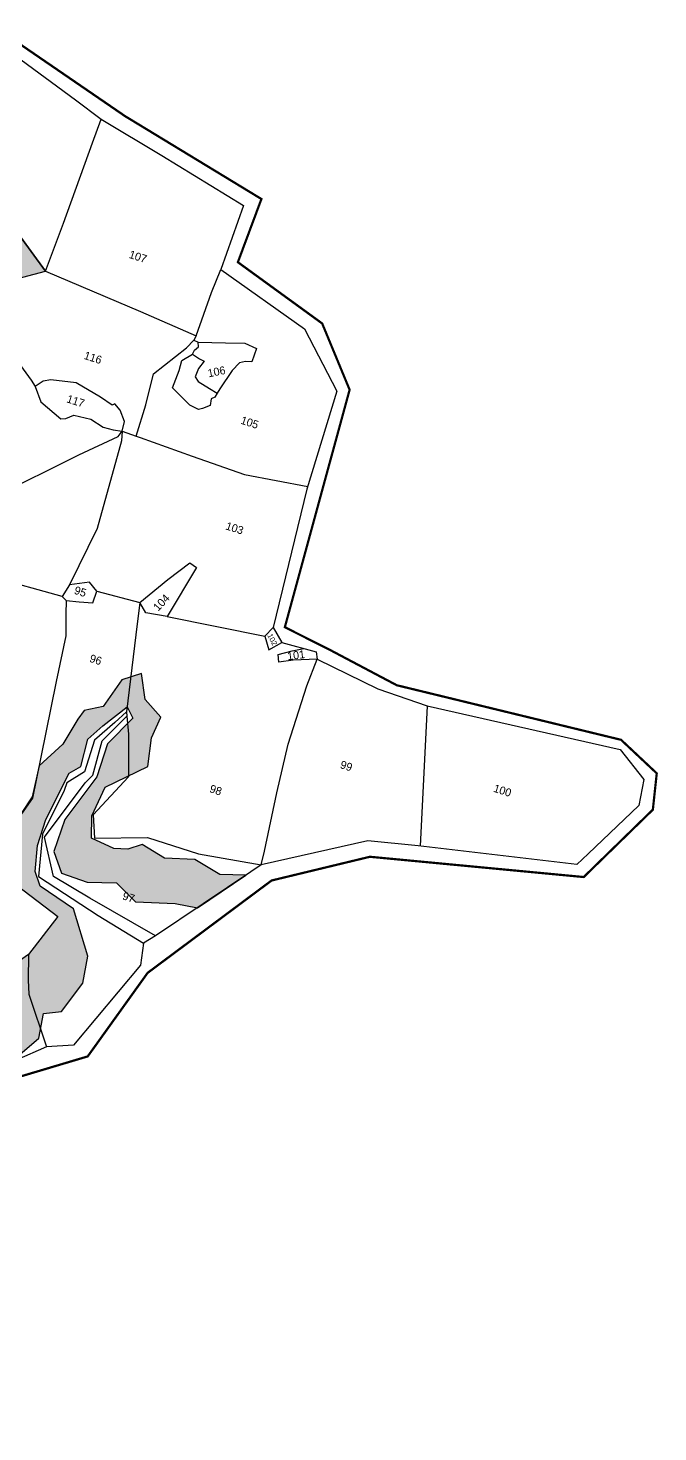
# Model space of a CAD drawing. Header units: metres. Extents: x 324836 to 329602, y 1812541 to 1817315.
# Drawn here: x 327734 to 329203, y 1813434 to 1816707 of the extents above; entities that cross this region are included whole.
import ezdxf
from ezdxf.enums import TextEntityAlignment as Align

# ---------------------------------------------------------------- set-up
doc = ezdxf.new("R2010")
doc.units = ezdxf.units.M
doc.header["$MEASUREMENT"] = 0
doc.linetypes.add('DASHDOT', pattern=[1, 0.5, -0.25, 0, -0.25])
for name, color, linetype in [('OFF', 1, 'Continuous'), ('POLY_HATCH', 12, 'Continuous'), ('POLY_PARCEL', 6, 'Continuous'), ('POLY_WATER', 4, 'Continuous'), ('TEXT_PARCEL', 7, 'Continuous'), ('V_BOUND_STREAM_LINE', 7, 'DASHDOT')]:
    doc.layers.add(name, color=color, linetype=linetype)
doc.styles.add('TEXT_MAP', font='', dxfattribs={"height": 0.5})
doc.styles.get('TEXT_MAP').set_extended_font_data('Kruti Dev 050')

# ---------------------------------------------------------------- blocks, each defined once
blk = doc.blocks.new('ff')
at = {"layer": 'POLY_HATCH'}
h = blk.add_hatch(dxfattribs=at)
h.set_pattern_fill('ZIGZAG', color=256, scale=25, angle=45, style=0)
h.set_pattern_definition([(45, (3158.3107, 8033.7145), (3e-16, 4.419417), [3.125, -3.125]), (135, (3160.5204, 8035.9242), (-4.419417, 6e-16), [3.125, -3.125])])
h.paths.add_polyline_path([(3448.64, 8249.79), (3442.99, 8248.17), (3436.6, 8249.69), (3430.06, 8247.87), (3424.28, 8249.24), (3421.55, 8247.26), (3418.51, 8246.5), (3413.03, 8247.11), (3411.51, 8251.97), (3412.42, 8258.96), (3420.18, 8266.4), (3418.96, 8272.78), (3419.57, 8277.8), (3415.01, 8280.53), (3412.42, 8285.85), (3408.62, 8283.12), (3406.49, 8276.13), (3402.69, 8274), (3401.93, 8271.72), (3400.41, 8265.34), (3396.82, 8259.02), (3397.46, 8251.9), (3395.27, 8244.07), (3398.5, 8232.56), (3411.18, 8228.06), (3407.49, 8217.93), (3399.81, 8207.82), (3394.04, 8190.08), (3385.79, 8166.21), (3385.68, 8152.62), (3381.41, 8143.9), (3380.01, 8139.73), (3377.62, 8132.11), (3362.22, 8117.1), (3365.44, 8105.91), (3363.87, 8104.56), (3356.33, 8096.57), (3351.2, 8098.75), (3341.86, 8102.64), (3332.29, 8104.43), (3318.83, 8100.77), (3290.45, 8081.02), (3286.64, 8078.41), (3270.07, 8071.48), (3265.81, 8070.29), (3261.03, 8069.99), (3257.59, 8069.54), (3245.71, 8071.33), (3235.62, 8073.13), (3229.28, 8075.68), (3238.4, 8084.49), (3243.59, 8093.29), (3247.33, 8101.72), (3261.08, 8112.55), (3266.32, 8116.36), (3266.27, 8117.93), (3263.27, 8118.22), (3262.2, 8119.07), (3256.62, 8118.5), (3250.9, 8118.65), (3243.76, 8121.5), (3239.68, 8123.79), (3235.25, 8124.86), (3227.46, 8126.5), (3226.39, 8126.71), (3221.32, 8130.86), (3216.69, 8137.9), (3212.76, 8141.76), (3206.9, 8147.47), (3207.26, 8156.47), (3204.98, 8164.45), (3231.99, 8170.38), (3241.05, 8172.61), (3256.13, 8167.18), (3261.32, 8167.05), (3270.23, 8179.09), (3273.93, 8182.04), (3277.69, 8185.08), (3277.92, 8192.19), (3279.64, 8193.91), (3280.82, 8195.71), (3284.38, 8195.96), (3285.27, 8196.02), (3297.4, 8190.94), (3304.9, 8190.63), (3311.21, 8195.22), (3301.97, 8207.46), (3303.03, 8212.86), (3314.34, 8214.11), (3334.32, 8232.75), (3334.75, 8233.15), (3351.6, 8238.68), (3350.86, 8247.28), (3335.73, 8247.9), (3324.79, 8243.6), (3315.44, 8243.11), (3310.92, 8254.05), (3313.55, 8263.87), (3316.46, 8268.37), (3325.82, 8274.95), (3326.24, 8280.63), (3326.53, 8282.14), (3329.37, 8287.41), (3327.29, 8289.49), (3330.2, 8296.06), (3321.33, 8307.4), (3320.73, 8310.63), (3325.75, 8315.09), (3325.93, 8319.92), (3333.55, 8326.05), (3334.86, 8331.44), (3338.57, 8333.11), (3342.29, 8340.91), (3348.05, 8346.11), (3349.17, 8351.68), (3355.86, 8356.14), (3357.54, 8361.15), (3364.26, 8365.46), (3357.06, 8370.67), (3354.38, 8367.47), (3351.21, 8362.64), (3347.87, 8359.48), (3344.71, 8353.91), (3343.96, 8350.01), (3339.13, 8349.08), (3336.16, 8343.88), (3335.6, 8337.94), (3329.65, 8337.01), (3327.42, 8332.74), (3328.16, 8330.14), (3323.14, 8326.61), (3320.54, 8321.96), (3320.91, 8318.62), (3315.71, 8316.39), (3314.04, 8310.45), (3317.38, 8301.72), (3321.85, 8297.3), (3322.41, 8296.38), (3320.36, 8292.85), (3320.92, 8288.76), (3321.29, 8285.23), (3320.18, 8284.12), (3319.06, 8279.29), (3316.27, 8276.87), (3311.07, 8275.2), (3308.09, 8270.37), (3305.31, 8265.73), (3307.35, 8255.89), (3303.63, 8253.47), (3302.89, 8249.39), (3305.49, 8241.59), (3310.88, 8236.38), (3323.89, 8238.06), (3329.84, 8241.4), (3336.35, 8244.74), (3340.07, 8244), (3339.32, 8242.33), (3333.93, 8241.77), (3330.96, 8237.87), (3327.24, 8237.13), (3322.78, 8236.01), (3320.18, 8230.63), (3318.88, 8228.06), (3314.79, 8228.44), (3312.93, 8226.02), (3313.68, 8223.79), (3311.26, 8223.24), (3306.8, 8222.86), (3303.64, 8227.51), (3298.8, 8223.24), (3295.46, 8217.66), (3292.86, 8212.65), (3293.6, 8207.82), (3293.23, 8204.11), (3290.07, 8206.71), (3286.16, 8203.73), (3282.63, 8204.66), (3277.98, 8205.41), (3273.34, 8202.06), (3272.65, 8197.17), (3270.79, 8194.01), (3266.88, 8196.24), (3264.65, 8192.52), (3264.28, 8187.51), (3262.05, 8183.98), (3260.19, 8183.24), (3259.08, 8187.14), (3253.31, 8186.21), (3250.9, 8185.84), (3247.55, 8186.95), (3238.26, 8183.98), (3235.84, 8182.12), (3227.66, 8180.82), (3225.62, 8176.74), (3220.41, 8181.38), (3210, 8180.45), (3203.49, 8176.92), (3200.15, 8174.69), (3194.76, 8170.42), (3194.39, 8163.74), (3195.13, 8157.79), (3199.78, 8145.72), (3204.8, 8138.48), (3209.26, 8137.55), (3211.46, 8131.65), (3216.67, 8124.59), (3223.36, 8122.73), (3227.26, 8117.72), (3236.93, 8117.16), (3242.51, 8115.3), (3244.18, 8113.26), (3239.9, 8107.13), (3238.79, 8102.49), (3233.58, 8091.34), (3229.31, 8085.4), (3224.48, 8081.5), (3224.85, 8074.81), (3228.94, 8070.17), (3234.19, 8067.63), (3243.48, 8065.03), (3247.76, 8065.59), (3252.41, 8064.1), (3264.31, 8063.73), (3268.77, 8065.03), (3270.63, 8063.73), (3277.13, 8067.63), (3279.36, 8069.3), (3286.06, 8069.12), (3292.19, 8073.76), (3294.42, 8078.96), (3297.95, 8079.71), (3301.86, 8078.78), (3308.73, 8083.05), (3311.34, 8087.32), (3315.56, 8088), (3329.14, 8098.4), (3336.01, 8093.76), (3344.01, 8090.04), (3350.88, 8090.97), (3352.56, 8088.37), (3363.9, 8091.16), (3372.26, 8094.31), (3374.12, 8103.23), (3370.59, 8112.51), (3374.12, 8113.07), (3378.58, 8113.63), (3382.86, 8118.64), (3388.06, 8123.66), (3389.92, 8130.53), (3388.99, 8136.47), (3395.31, 8139.26), (3401.26, 8147.62), (3401.35, 8155.01), (3395.77, 8164.67), (3396.89, 8166.53), (3403.39, 8165.78), (3403.76, 8170.98), (3400.79, 8176.18), (3401.35, 8178.23), (3406.18, 8179.34), (3408.97, 8183.06), (3409.34, 8188.26), (3407.67, 8191.97), (3412.5, 8195.87), (3415.48, 8200.7), (3414.73, 8206.27), (3418.45, 8207.94), (3421.08, 8215.51), (3420.34, 8221.64), (3414.02, 8230.74), (3405.28, 8233.34), (3403.24, 8236.13), (3401.94, 8241.89), (3401.94, 8248.02), (3403.8, 8259.53), (3405.84, 8261.76), (3405.47, 8268.07), (3407.7, 8271.98), (3411.6, 8277.73), (3413.65, 8275.69), (3409.93, 8268.45), (3409.93, 8260.65), (3406.03, 8249.32), (3405.84, 8241.7), (3409, 8237.61), (3415.13, 8237.43), (3421.46, 8239.29), (3426.85, 8236.5), (3435.4, 8238.92), (3440.5, 8239.51)])
at = {"layer": 'OFF'}
blk.add_lwpolyline([(3433.44, 8230.59), (3431.33, 8228.21)], dxfattribs=at)
at = {"layer": 'POLY_HATCH'}
for points in [[(3398.5, 8232.56), (3411.18, 8228.06), (3407.49, 8217.93), (3399.81, 8207.82)], [(3357.54, 8361.15), (3364.26, 8365.46), (3357.06, 8370.67)], [(3412.5, 8195.87), (3415.48, 8200.7), (3414.73, 8206.27), (3418.45, 8207.94), (3421.08, 8215.51), (3420.34, 8221.64), (3414.02, 8230.74), (3405.28, 8233.34), (3403.24, 8236.13), (3401.94, 8241.89), (3401.94, 8248.02), (3403.8, 8259.53), (3405.84, 8261.76), (3405.47, 8268.07), (3407.7, 8271.98), (3411.6, 8277.73), (3413.65, 8275.69), (3409.93, 8268.45), (3409.93, 8260.65), (3406.03, 8249.32), (3405.84, 8241.7), (3409, 8237.61), (3415.13, 8237.43), (3421.46, 8239.29), (3426.85, 8236.5), (3435.4, 8238.92), (3440.5, 8239.51), (3448.64, 8249.79), (3442.99, 8248.17), (3436.6, 8249.69), (3430.06, 8247.87), (3424.28, 8249.24), (3421.55, 8247.26), (3418.51, 8246.5), (3413.03, 8247.11), (3411.51, 8251.97), (3412.42, 8258.96), (3420.18, 8266.4), (3418.96, 8272.78), (3419.57, 8277.8), (3415.01, 8280.53), (3412.42, 8285.85), (3408.62, 8283.12), (3406.49, 8276.13), (3402.69, 8274), (3401.93, 8271.72), (3400.41, 8265.34), (3396.82, 8259.02), (3397.46, 8251.9), (3395.27, 8244.07)]]:
    blk.add_lwpolyline(points, dxfattribs=at)
at = {"layer": 'POLY_PARCEL'}
for points in [[(3364.26, 8365.46), (3364.81, 8376.99), (3365.54, 8396.14), (3365.71, 8401.81)], [(3315.42, 8365.22), (3326.47, 8364.79), (3329.9, 8364.88), (3330.59, 8381.17), (3331.24, 8388.65), (3349.66, 8376.05), (3354.53, 8372.51), (3364.26, 8365.46)], [(3400.98, 8361.93), (3401.28, 8372.27), (3401.67, 8377.85)], [(3364.26, 8365.46), (3387.33, 8363.3), (3400.98, 8361.93)], [(3400.98, 8361.93), (3400.77, 8360.84)], [(3401.85, 8360.69), (3407.76, 8362.45), (3411.91, 8363.67), (3414.74, 8363.32), (3414.69, 8360.2), (3413.3, 8359.81), (3412.11, 8359.11), (3411.07, 8356.98), (3409.68, 8352.22), (3409.42, 8351.1)], [(3394.98, 8336.3), (3394.89, 8343.72), (3394.44, 8350.89), (3399.72, 8358.73), (3400.77, 8360.84)], [(3400.77, 8360.84), (3401.85, 8360.69)], [(3401.39, 8357.77), (3401.59, 8358.72), (3402.24, 8359.71), (3401.85, 8360.69)], [(3346.72, 8357.65), (3358.42, 8348.54), (3368.61, 8341.11), (3369.91, 8340.02)], [(3409.42, 8351.1), (3409.18, 8350.04), (3408.54, 8349.45), (3408.73, 8347.96), (3407.3, 8346.82), (3406.5, 8346.32), (3404.37, 8346.62), (3399.46, 8349.15), (3399.66, 8353.36), (3399.61, 8355.69), (3401.39, 8357.77)], [(3401.39, 8357.77), (3403.28, 8357.23), (3404.42, 8357.03), (3403.72, 8355.1), (3403.57, 8353.11), (3404.52, 8352.32), (3407.44, 8351.58), (3409.42, 8351.1)], [(3391.65, 8336.4), (3391.51, 8338.64), (3389.77, 8340.8), (3388.18, 8341.81), (3387.75, 8341.31), (3384.67, 8342.21), (3378.45, 8343.65), (3372.82, 8342.49), (3371.3, 8341.7), (3369.91, 8340.02)], [(3369.91, 8340.02), (3372.22, 8337.13), (3377.64, 8334.82), (3378.73, 8335.26), (3380.17, 8336.56), (3384.07, 8336.85), (3387.32, 8335.96), (3389.63, 8336.11), (3391.65, 8336.4)], [(3394.98, 8336.3), (3395.94, 8336.28), (3408.35, 8335.9), (3420.85, 8335.52), (3435.19, 8337.33)], [(3365.79, 8312.11), (3367.21, 8312.55), (3368.75, 8313.56), (3383.99, 8328.38), (3391.16, 8335.05), (3391.65, 8336.4)], [(3391.65, 8336.4), (3392.15, 8334.31), (3392.98, 8313.89), (3390.92, 8299.92)], [(3391.65, 8336.4), (3394.98, 8336.3)], [(3397.21, 8300.45), (3395, 8301.86), (3390.92, 8299.92)], [(3412.22, 8275.72), (3413.81, 8271.99), (3416.7, 8262.8), (3411.79, 8252.25), (3413.63, 8247.34), (3424.99, 8251.15), (3437.02, 8251.15), (3451.17, 8253.08), (3451, 8256.24), (3449.65, 8269.55), (3448.73, 8280.77), (3448.73, 8294.57), (3449.04, 8301), (3444, 8299.11), (3441.05, 8297.7), (3440.43, 8299.29), (3443.14, 8301.01), (3445.48, 8302.34)], [(3414.03, 8299.81), (3436.27, 8302.27)], [(3437.5, 8304.75), (3436.27, 8302.27), (3438.1, 8299.66), (3440.38, 8302.16)], [(3390.92, 8299.92), (3390.18, 8296.88)], [(3391.26, 8296.28), (3394.14, 8296.89), (3397.16, 8297.67), (3397.16, 8297.67), (3397.21, 8300.45)], [(3397.21, 8300.45), (3407.22, 8300.94)], [(3407.22, 8300.94), (3408.57, 8293.76), (3411.84, 8276.59)], [(3390.18, 8296.88), (3373.82, 8296.24)], [(3390.18, 8296.88), (3391.26, 8296.28)], [(3391.26, 8296.28), (3392.14, 8293.35), (3393.64, 8288.75), (3394.68, 8278.27), (3396.64, 8260.99), (3397.6, 8251.62), (3395.27, 8244.07), (3398.5, 8232.56), (3411.18, 8228.06), (3407.49, 8217.93)], [(3475.87, 8298.55), (3483.97, 8268)], [(3407.49, 8217.93), (3399.81, 8207.82), (3394.04, 8190.08), (3385.79, 8166.21)], [(3407.49, 8217.93), (3409.22, 8212.4), (3410.26, 8209.41), (3417.67, 8199.38)]]:
    blk.add_lwpolyline(points, dxfattribs=at)
blk.add_lwpolyline([(3407.22, 8300.94), (3411.58, 8307.81), (3415.2, 8312.84), (3416.91, 8312.29), (3414.03, 8299.81), (3409.19, 8299.16)], close=True, dxfattribs=at)
at = {"layer": 'POLY_WATER'}
for points in [[(3333.07, 8412.87), (3358.88, 8404.21), (3365.71, 8401.81), (3381.2, 8398.16), (3402.15, 8393.13), (3401.67, 8377.85), (3423.69, 8370.83), (3434.91, 8359.72), (3435.2, 8336.65), (3437.5, 8304.75), (3440.38, 8302.16), (3448.37, 8302.45), (3449.04, 8301), (3464.14, 8298.79), (3475.87, 8298.55), (3520.22, 8302.4), (3527.34, 8297.6), (3528.01, 8291.74), (3520.51, 8277.9), (3518.84, 8274.84), (3483.54, 8267.92), (3472.38, 8265.52), (3451.17, 8253.08), (3449.5, 8250.87), (3433.44, 8230.59)], [(3411.84, 8276.59), (3410.07, 8273.54), (3406.91, 8268.32), (3406.97, 8260.86), (3403.94, 8257.31), (3403.88, 8255.45), (3402.26, 8244.65), (3404.26, 8235.31), (3419.72, 8231.06), (3431.33, 8228.21)], [(3411.84, 8276.59), (3412.22, 8275.72)], [(3433.44, 8230.59), (3416.8, 8234.18), (3407.48, 8236.29), (3402.84, 8244.14), (3407.86, 8258.56), (3408.98, 8260.74), (3408.59, 8268.72), (3412.22, 8275.72)], [(3431.33, 8228.21), (3432.19, 8223.31), (3423.34, 8201.59), (3417.67, 8199.38), (3412.14, 8194.42)]]:
    blk.add_lwpolyline(points, dxfattribs=at)
at = {"layer": 'V_BOUND_STREAM_LINE', "ltscale": 100, "const_width": 0.5}
blk.add_lwpolyline([(3337.74, 8413.95), (3370.6, 8404.12), (3405.55, 8395.72), (3404.84, 8380.57), (3427.11, 8373.23), (3437.54, 8360.92), (3439.96, 8305.6), (3450.62, 8303.94), (3467.92, 8300.86), (3519.73, 8304.57), (3529.68, 8299.84), (3531.34, 8291.79), (3521.15, 8272.61), (3473.94, 8262.27), (3454.51, 8250.44), (3434.29, 8222.15), (3427.18, 8200.13), (3414.38, 8191.37)], dxfattribs=at)
at = {"layer": 'TEXT_PARCEL', "style": 'TEXT_MAP'}
for s, p in [('107', (3383.06, 8374.9)), ('116', (3380.35, 8350.17)), ('105', (3418.38, 8347.05)), ('117', (3379.62, 8339.69)), ('103', (3422.41, 8323.38)), ('95', (3393.7, 8299.2)), ('96', (3401.67, 8285.67)), ('100', (3497.81, 8285.57)), ('99', (3462.66, 8280.12)), ('98', (3436.35, 8265.99)), ('97', (3425.02, 8237.05))]:
    blk.add_text(s, height=1.8, dxfattribs=at).set_placement(p, align=Align.MIDDLE)
for s, height, rotation, p in [('106', 1.8, 29.2275, (3407.78, 8355.65)), ('104', 1.8, 64.0738, (3411.81, 8302.41)), ('102', 1.2, 315.025, (3438.14, 8302.11)), ('101', 1.8, 24.8857, (3444.28, 8300.4))]:
    blk.add_text(s, height=height, rotation=rotation, dxfattribs=at).set_placement(p, align=Align.MIDDLE)

msp = doc.modelspace()

# ---------------------------------------------------------------- block references
at = {"xscale": 10.36581995326998, "yscale": 10.36581995326998, "zscale": 10.36581995326998, "rotation": 342.2320268059557}
msp.add_blockref('ff', (268102.7, 1744204.1), dxfattribs=at)

doc.saveas('drawing.dxf')
